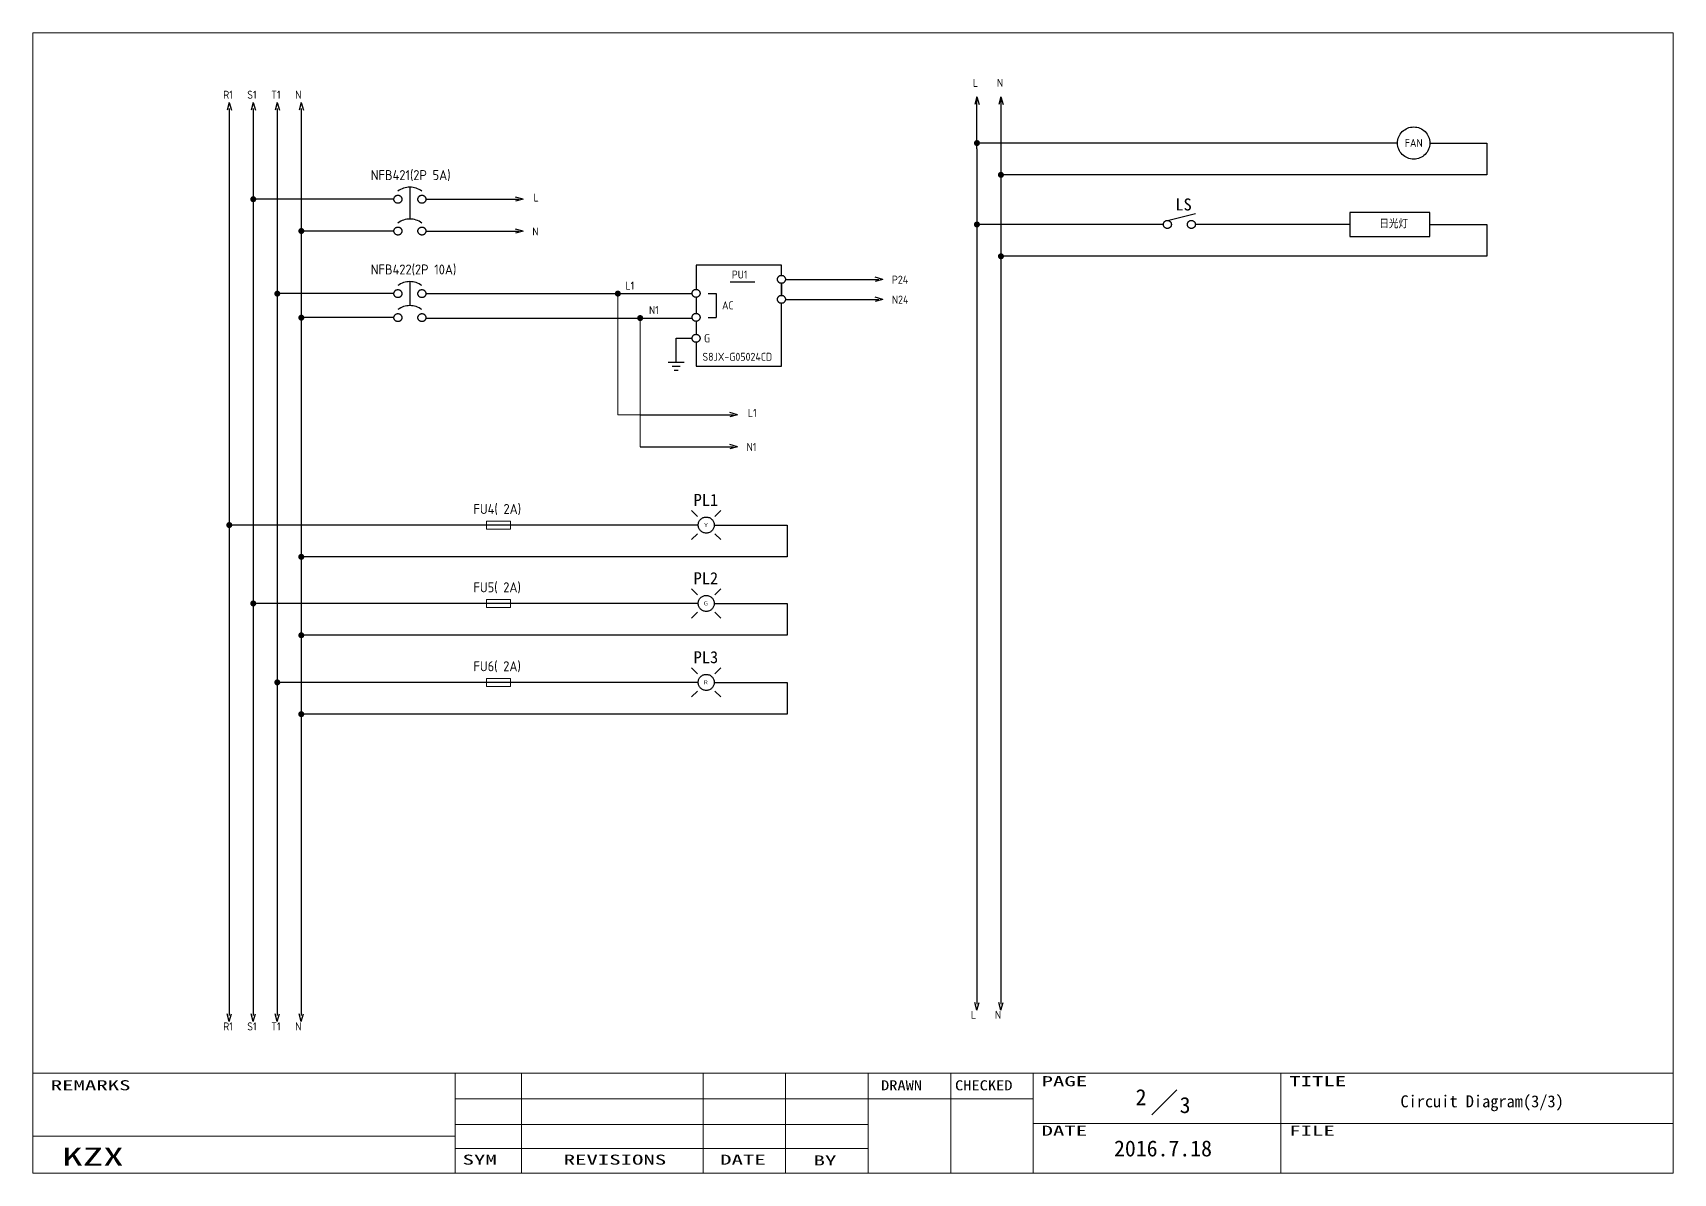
# Model space of a CAD drawing. Extents: x -319 to 2858, y -2689 to 285.
# Drawn here: x 1402 to 1812, y -1587.7 to -1302.7 of the extents above; entities that cross this region are included whole.
import ezdxf
from ezdxf.enums import TextEntityAlignment as Align

# ---------------------------------------------------------------- set-up
doc = ezdxf.new("R2010")
doc.units = 0
doc.header["$LTSCALE"] = 0.3
doc.header["$MEASUREMENT"] = 0
doc.linetypes.add('実線', pattern=[20001, 20000, -1])
doc.layers.get('0').update_dxf_attribs({"linetype": '実線'})
for name, color, linetype, lineweight in [('01図枠', 5, 'CONTINUOUS', 9), ('02接続図', 7, 'CONTINUOUS', 5), ('10外形', 7, 'CONTINUOUS', 9)]:
    doc.layers.add(name, color=color, linetype=linetype, lineweight=lineweight)
for name, color, linetype in [('04部品記号', 3, 'CONTINUOUS'), ('BLOCK', 7, 'CONTINUOUS'), ('図形１', 7, '実線')]:
    doc.layers.add(name, color=color, linetype=linetype)
doc.styles.add('EXTFONT', font='isocp.shx', dxfattribs={"height": 2.5, "bigfont": 'extfont.shx'})
doc.styles.add('電気標準', font='ISOCP.shx', dxfattribs={"height": 2.5, "bigfont": 'extfont.shx'})
doc.styles.add('ＭＳＰゴシック', font='')
doc.styles.get('ＭＳＰゴシック').set_extended_font_data('SimSun')

# ---------------------------------------------------------------- blocks, each defined once
blk = doc.blocks.new('矢印（右向）')
at = {"layer": 'BLOCK'}
for q in [(-1.93, 0.52), (-1.93, -0.52)]:
    blk.add_line((0, 0), q, dxfattribs=at)

msp = doc.modelspace()

# ---------------------------------------------------------------- linework, layer by layer
for p, q in [((1637.95, -1331.68), (1637.95, -1318.68)), ((1743.08, -1330.22), (1637.95, -1330.22)), ((1751.13, -1330.22), (1765.41, -1330.22)), ((1765.41, -1330.22), (1765.41, -1338.17)), ((1765.41, -1338.17), (1643.95, -1338.17)), ((1492.21, -1344.26), (1457.07, -1344.26)), ((1496.21, -1341.26), (1496.22, -1349.21)), ((1500.21, -1344.26), (1523.56, -1344.26)), ((1685.54, -1349.57), (1692.55, -1347.83)), ((1751.13, -1347.57), (1731.13, -1347.57)), ((1731.13, -1347.57), (1731.13, -1353.57)), ((1751.13, -1350.57), (1751.13, -1347.57)), ((1492.22, -1352.21), (1469.07, -1352.21)), ((1500.21, -1352.26), (1523.56, -1352.26)), ((1684.54, -1350.57), (1637.95, -1350.57)), ((1731.13, -1350.57), (1692.54, -1350.57)), ((1751.13, -1350.57), (1765.41, -1350.57)), ((1751.13, -1353.57), (1751.13, -1350.57)), ((1765.41, -1350.57), (1765.41, -1358.52)), ((1731.13, -1353.57), (1751.13, -1353.57)), ((1765.41, -1358.52), (1643.95, -1358.52)), ((1496.21, -1364.85), (1496.22, -1370.85)), ((1590.09, -1364.28), (1613.44, -1364.28)), ((1492.21, -1367.85), (1463.07, -1367.85)), ((1590.09, -1369.28), (1613.44, -1369.28)), ((1492.22, -1373.85), (1469.08, -1373.85)), ((1553.77, -1398.11), (1577.12, -1398.11)), ((1553.77, -1406.11), (1577.12, -1406.11)), ((1568.12, -1423.53), (1566.64, -1422.04)), ((1572.45, -1423.53), (1573.93, -1422.04)), ((1568.27, -1425.69), (1451.45, -1425.69)), ((1572.3, -1425.69), (1590.54, -1425.69)), ((1590.54, -1425.69), (1590.54, -1433.64)), ((1568.12, -1427.86), (1566.64, -1429.34)), ((1572.45, -1427.86), (1573.93, -1429.34)), ((1590.54, -1433.64), (1469.07, -1433.64)), ((1568.12, -1443.11), (1566.64, -1441.63)), ((1572.45, -1443.11), (1573.93, -1441.63)), ((1568.27, -1445.28), (1457.45, -1445.28)), ((1572.3, -1445.28), (1590.54, -1445.28)), ((1590.54, -1445.28), (1590.54, -1453.23)), ((1568.12, -1447.44), (1566.64, -1448.93)), ((1572.45, -1447.44), (1573.93, -1448.93)), ((1590.54, -1453.23), (1469.07, -1453.23)), ((1568.12, -1462.84), (1566.64, -1461.36)), ((1572.45, -1462.84), (1573.93, -1461.36)), ((1568.27, -1465.01), (1463.07, -1465.01)), ((1568.12, -1467.18), (1566.64, -1468.66)), ((1572.3, -1465.01), (1590.54, -1465.01)), ((1572.45, -1467.18), (1573.93, -1468.66)), ((1590.54, -1465.01), (1590.54, -1472.96)), ((1590.54, -1472.96), (1469.07, -1472.96))]:
    msp.add_line(p, q)
for centre, radius in [((1747.11, -1330.22), 4.03), ((1570.28, -1425.69), 2.01), ((1570.28, -1445.28), 2.01), ((1570.28, -1465.01), 2.01)]:
    msp.add_circle(centre, radius)
at = {"layer": '01図枠', "linetype": 'Continuous', "lineweight": 5}
for p, q in [((1401.97, -1587.67), (1401.97, -1302.67)), ((1401.97, -1302.67), (1811.97, -1302.67)), ((1811.97, -1302.67), (1811.97, -1587.67)), ((1401.97, -1562.67), (1811.97, -1562.67)), ((1507.57, -1562.67), (1507.57, -1587.67)), ((1524.08, -1562.67), (1524.08, -1587.67)), ((1569.49, -1562.67), (1569.49, -1587.67)), ((1590.12, -1562.67), (1590.12, -1587.67)), ((1610.76, -1562.67), (1610.76, -1587.67)), ((1631.4, -1587.67), (1631.4, -1562.67)), ((1652.03, -1562.67), (1652.03, -1587.67)), ((1713.94, -1587.67), (1713.94, -1562.67)), ((1507.57, -1569.1), (1610.76, -1569.1)), ((1610.76, -1569.1), (1652.03, -1569.1)), ((1687.89, -1566.86), (1681.7, -1573.05)), ((1507.57, -1578.38), (1401.97, -1578.38)), ((1507.57, -1575.52), (1610.76, -1575.52)), ((1652.03, -1575.29), (1811.97, -1575.29)), ((1507.57, -1581.48), (1610.76, -1581.48)), ((1811.97, -1587.67), (1401.97, -1587.67))]:
    msp.add_line(p, q, dxfattribs=at)
at = {"layer": '10外形'}
for p, q in [((1548.2, -1398.11), (1548.2, -1368.23)), ((1553.77, -1406.11), (1553.77, -1373.95)), ((1553.77, -1398.11), (1548.2, -1398.11)), ((1515.36, -1425.69), (1515.36, -1424.69)), ((1515.36, -1424.69), (1521.36, -1424.69)), ((1515.36, -1426.69), (1515.36, -1425.69)), ((1521.36, -1426.69), (1515.36, -1426.69)), ((1521.36, -1424.69), (1521.36, -1426.69)), ((1515.36, -1445.28), (1515.36, -1444.28)), ((1515.36, -1444.28), (1521.36, -1444.28)), ((1515.36, -1446.28), (1515.36, -1445.28)), ((1521.36, -1446.28), (1515.36, -1446.28)), ((1521.36, -1444.28), (1521.36, -1446.28)), ((1515.36, -1465.01), (1515.36, -1464.01)), ((1515.36, -1464.01), (1521.36, -1464.01)), ((1515.36, -1466.01), (1515.36, -1465.01)), ((1521.36, -1466.01), (1515.36, -1466.01)), ((1521.36, -1464.01), (1521.36, -1466.01))]:
    msp.add_line(p, q, dxfattribs=at)
at = {"layer": '図形１', "color": 7}
for p, q in [((1643.95, -1318.68), (1643.95, -1398.51)), ((1451.07, -1321.56), (1451.07, -1403.39)), ((1457.07, -1321.56), (1457.07, -1403.39)), ((1463.07, -1321.56), (1463.07, -1403.39)), ((1469.07, -1321.56), (1469.07, -1548.28)), ((1637.95, -1331.68), (1637.95, -1398.51)), ((1637.95, -1398.51), (1637.95, -1545.4)), ((1643.95, -1398.51), (1643.95, -1545.4)), ((1451.07, -1403.39), (1451.07, -1548.28)), ((1457.07, -1403.39), (1457.07, -1548.28)), ((1463.07, -1403.39), (1463.07, -1548.28))]:
    msp.add_line(p, q, dxfattribs=at)
at = {"layer": '図形１'}
for p, q in [((1576.24, -1364.94), (1582.4, -1364.94)), ((1500.21, -1367.85), (1566.79, -1367.85)), ((1570.74, -1367.78), (1572.74, -1367.78)), ((1572.74, -1367.78), (1572.74, -1373.78)), ((1500.21, -1373.95), (1566.74, -1373.95)), ((1570.74, -1373.78), (1572.74, -1373.78)), ((1562.74, -1379.02), (1566.74, -1379.02)), ((1562.74, -1385.02), (1562.74, -1379.02)), ((1560.74, -1385.02), (1564.74, -1385.02)), ((1561.74, -1386.02), (1563.74, -1386.02)), ((1562.24, -1387.02), (1563.24, -1387.02))]:
    msp.add_line(p, q, dxfattribs=at)
at = {"layer": '図形１', "const_width": 0.75}
for points in [[(1637.57, -1330.22, 1), (1638.32, -1330.22, 1)], [(1643.57, -1338.17, 1), (1644.32, -1338.17, 1)], [(1456.7, -1344.26, 1), (1457.45, -1344.26, 1)], [(1468.7, -1352.21, 1), (1469.45, -1352.21, 1)], [(1637.57, -1350.57, 1), (1638.32, -1350.57, 1)], [(1643.57, -1358.52, 1), (1644.32, -1358.52, 1)], [(1462.7, -1367.85, 1), (1463.45, -1367.85, 1)], [(1547.82, -1367.85, 1), (1548.57, -1367.85, 1)], [(1468.7, -1373.85, 1), (1469.45, -1373.85, 1)], [(1553.4, -1373.95, 1), (1554.15, -1373.95, 1)], [(1450.7, -1425.69, 1), (1451.45, -1425.69, 1)], [(1468.7, -1433.64, 1), (1469.45, -1433.64, 1)], [(1456.7, -1445.28, 1), (1457.45, -1445.28, 1)], [(1468.7, -1453.23, 1), (1469.45, -1453.23, 1)], [(1462.7, -1465.01, 1), (1463.45, -1465.01, 1)], [(1468.7, -1472.96, 1), (1469.45, -1472.96, 1)]]:
    msp.add_lwpolyline(points, format="xyb", close=True, dxfattribs=at)
at = {"layer": '図形１'}
for points in [[(1589.09, -1363.28), (1589.09, -1360.78), (1567.74, -1360.78)], [(1567.74, -1360.78), (1567.74, -1366.78)], [(1589.09, -1365.28), (1589.09, -1368.28)], [(1589.09, -1368.28), (1589.09, -1365.28)], [(1567.74, -1368.78), (1567.74, -1372.78)], [(1567.74, -1380.02), (1567.74, -1386.02), (1589.09, -1386.02), (1589.09, -1370.28)], [(1567.74, -1374.78), (1567.74, -1378.02)]]:
    msp.add_lwpolyline(points, dxfattribs=at)
for centre in [(1493.21, -1344.26), (1499.21, -1344.26), (1493.22, -1352.21), (1499.22, -1352.21), (1685.54, -1350.57), (1691.54, -1350.57), (1589.09, -1364.28), (1493.21, -1367.85), (1499.21, -1367.85), (1567.74, -1367.78), (1589.09, -1369.28), (1493.22, -1373.85), (1499.22, -1373.85), (1567.74, -1373.78), (1567.74, -1379.02)]:
    msp.add_circle(centre, 1, dxfattribs=at)
for centre in [(1496.21, -1346.26), (1496.22, -1354.21), (1496.21, -1369.85), (1496.22, -1375.85)]:
    msp.add_arc(centre, 5, 53.1301, 126.8699, dxfattribs=at)

# ---------------------------------------------------------------- block references
at = {"layer": '図形１', "color": 7, "xscale": -1, "rotation": 270}
for p in [(1451.07, -1320.06), (1457.07, -1320.06), (1463.07, -1320.06), (1469.07, -1320.06), (1637.95, -1318.68), (1643.95, -1318.68)]:
    msp.add_blockref('矢印（右向）', p, dxfattribs=at)
at = {"layer": '図形１', "color": 7}
for p in [(1524.53, -1344.26), (1524.53, -1352.26), (1614.4, -1364.28), (1614.4, -1369.28), (1578.09, -1398.11), (1578.09, -1406.11)]:
    msp.add_blockref('矢印（右向）', p, dxfattribs=at)
at = {"layer": '図形１', "color": 7, "rotation": 270}
for p in [(1637.95, -1546.9), (1643.95, -1546.9), (1451.07, -1549.78), (1457.07, -1549.78), (1463.07, -1549.78), (1469.07, -1549.78)]:
    msp.add_blockref('矢印（右向）', p, dxfattribs=at)

# ---------------------------------------------------------------- texts
at = {"layer": '01図枠', "linetype": 'Continuous', "lineweight": 5, "style": 'ＭＳＰゴシック'}
for s, height, width, p in [('REMARKS', 2.513, 1.666667, (1406.45, -1564.43)), ('DRAWN', 2.513, 1.2, (1613.97, -1564.45)), ('CHECKED', 2.513, 1.2, (1632.47, -1564.45)), ('PAGE', 2.513, 1.666667, (1654.1, -1563.42)), ('TITLE', 2.513, 1.666667, (1716.01, -1563.42)), ('DATE', 2.513, 1.666667, (1654.1, -1575.8)), ('FILE', 2.513, 1.666667, (1716.01, -1575.8)), ('KZX', 4.523, 1.666667, (1409.3, -1581.27)), ('SYM', 2.513, 1.666667, (1509.38, -1583.03))]:
    msp.add_text(s, height=height, dxfattribs=dict(at, width=width)).set_placement(p, align=Align.TOP_LEFT)
at = {"layer": '01図枠', "linetype": 'Continuous', "lineweight": 5, "style": 'ＭＳＰゴシック', "width": 1.666667}
for s, p in [('REVISIONS', (1547.47, -1583.03)), ('DATE', (1579.47, -1583.03)), ('BY', (1599.97, -1583.23))]:
    msp.add_text(s, height=2.513, dxfattribs=at).set_placement(p, align=Align.TOP_CENTER)
at = {"layer": '02接続図', "style": 'ＭＳＰゴシック'}
for s, p in [('2', (1678.97, -1568.67)), ('3', (1689.97, -1570.67)), ('2016.7.18', (1684.45, -1581.51))]:
    msp.add_text(s, height=4, dxfattribs=at).set_placement(p, align=Align.MIDDLE)
msp.add_text('Circuit Diagram(3/3)', height=3, dxfattribs=at).set_placement((1743.8, -1569.71), align=Align.MIDDLE_LEFT)
at = {"layer": '04部品記号', "linetype": 'Continuous', "style": 'ＭＳＰゴシック'}
for s, p in [('LS', (1689.59, -1345.57)), ('PL1', (1570.2, -1419.39)), ('PL2', (1570.2, -1438.97)), ('PL3', (1570.2, -1458.71))]:
    msp.add_text(s, height=3, dxfattribs=at).set_placement(p, align=Align.MIDDLE_CENTER)
at = {"layer": '図形１', "color": 7, "linetype": '実線', "style": '電気標準'}
for s, height, p in [('L', 2, (1636.95, -1316.18)), ('N', 2, (1642.95, -1316.18)), ('R1', 2, (1449.57, -1319.14)), ('S1', 2, (1455.57, -1319.14)), ('T1', 2, (1461.57, -1319.14)), ('N', 2, (1467.57, -1319.14)), ('FAN', 2, (1744.89, -1331.19)), ('L', 2, (1527.13, -1344.83)), ('N', 2, (1526.82, -1353.34)), ('日光灯', 2, (1738.51, -1351.49)), ('P24', 2, (1616.7, -1365.36)), ('N24', 2, (1616.7, -1370.36)), ('L1', 2, (1580.69, -1398.67)), ('N1', 2, (1580.38, -1407.19)), ('Y', 1, (1569.72, -1426.18)), ('G', 1, (1569.72, -1445.76)), ('R', 1, (1569.72, -1465.5)), ('L', 2, (1636.45, -1549.09)), ('N', 2, (1642.45, -1549.09)), ('R1', 2, (1449.57, -1551.98)), ('S1', 2, (1455.57, -1551.98)), ('T1', 2, (1461.57, -1551.98)), ('N', 2, (1467.57, -1551.98))]:
    msp.add_text(s, height=height, dxfattribs=at).set_placement(p)
at = {"layer": '図形１', "color": 4, "style": '電気標準'}
for s, p in [('NFB421(2P 5A)', (1486.44, -1339.48)), ('NFB422(2P 10A)', (1486.44, -1363.07)), ('FU4( 2A)', (1512.11, -1422.92)), ('FU5( 2A)', (1512.11, -1442.5)), ('FU6( 2A)', (1512.11, -1462.23))]:
    msp.add_text(s, height=2.5, dxfattribs=at).set_placement(p)
at = {"layer": '図形１', "color": 7, "linetype": '実線', "style": '電気標準'}
for s, p in [('L1', (1551.2, -1366.85)), ('N1', (1557.2, -1372.96))]:
    msp.add_text(s, height=2, dxfattribs=at).set_placement(p, align=Align.CENTER)
at = {"layer": '図形１'}
for s, style, p in [('PU1', '電気標準', (1576.67, -1364.09)), ('AC', 'EXTFONT', (1574.24, -1371.78)), ('G', 'EXTFONT', (1569.74, -1380.02)), (' S8JX-G05024CD', '電気標準', (1568.2, -1384.64))]:
    msp.add_text(s, height=2, dxfattribs=dict(at, style=style)).set_placement(p)

doc.saveas('drawing.dxf')
